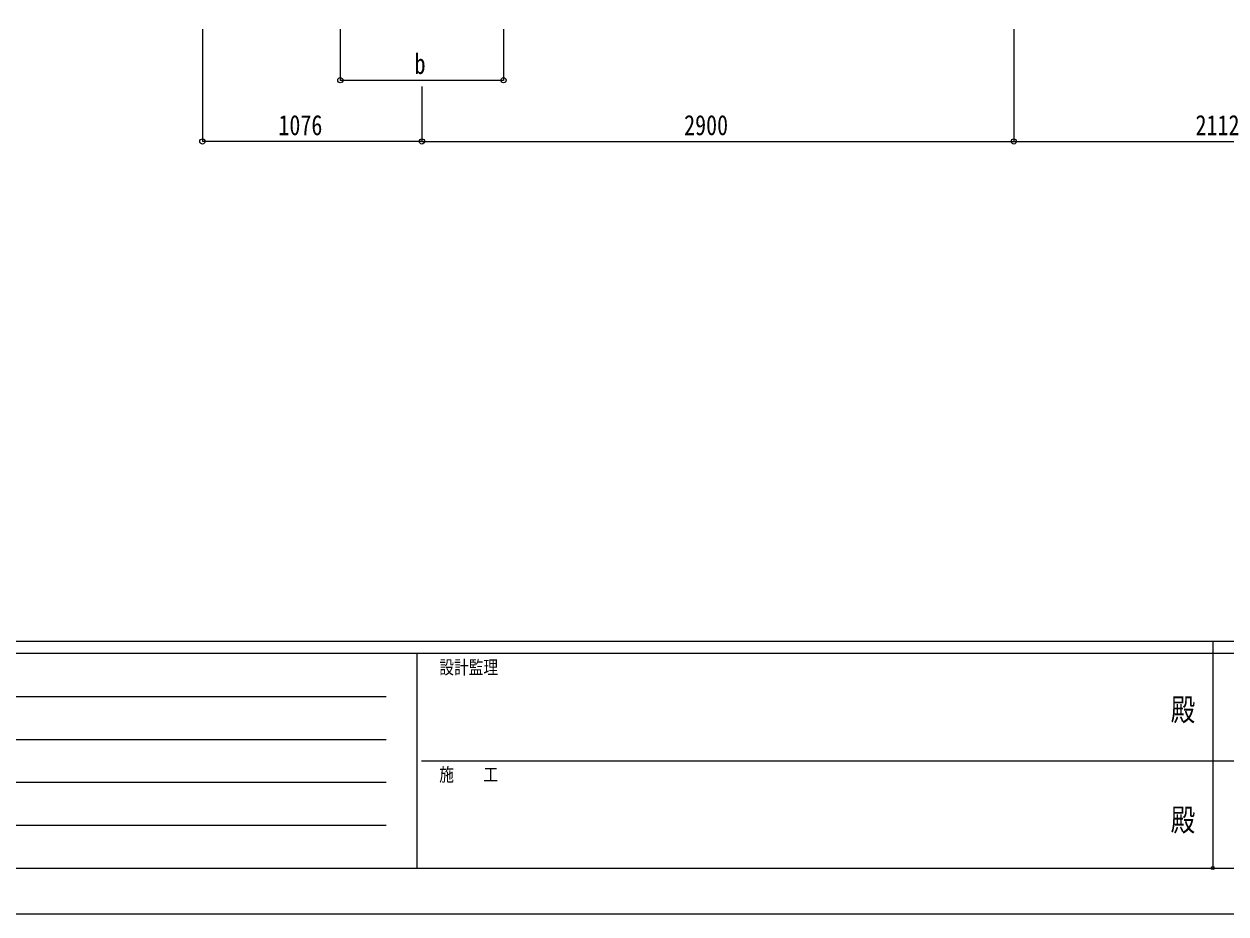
# Model space of a CAD drawing. Units: millimetres, scale not verified. Extents: x -12615 to 12615, y -8910 to 8910.
# Drawn here: x -5840 to 50, y -8910 to -4552 of the extents above; entities that cross this region are included whole.
import ezdxf
from ezdxf.enums import TextEntityAlignment as Align

# ---------------------------------------------------------------- set-up
doc = ezdxf.new("R2010")
doc.units = ezdxf.units.MM
doc.header["$LTSCALE"] = 30
doc.header["$PDMODE"] = 32
doc.header["$PDSIZE"] = 15
doc.layers.add('0-6_YKK_D', color=6, linetype='Continuous')
doc.layers.add('0-7_YKK_ZWAK', color=7, linetype='Continuous')
doc.styles.add('ＭＳ ゴシック', font='')
doc.styles.get('ＭＳ ゴシック').set_extended_font_data('MS Gothic')

msp = doc.modelspace()

# ---------------------------------------------------------------- linework, layer by layer
at = {"layer": '0-6_YKK_D'}
for p, q in [((-4965.77, -4576.88), (-4965.77, -5127.88)), ((-4289.97, -4576.88), (-4289.97, -4827.88)), ((-3489.97, -4576.88), (-3489.97, -4827.88)), ((-989.77, -4576.88), (-989.77, -5127.88)), ((-989.77, -4576.88), (-989.77, -5127.88)), ((-4289.97, -4826.88), (-3489.97, -4826.88)), ((-3889.77, -4857.88), (-3889.77, -5127.88)), ((-3889.77, -4857.88), (-3889.77, -5127.88)), ((-3889.77, -5126.88), (-4965.77, -5126.88)), ((-3889.77, -5126.88), (-989.77, -5126.88)), ((-989.77, -5126.88), (1122.23, -5126.88))]:
    msp.add_line(p, q, dxfattribs=at)
for centre in [(-4289.97, -4826.88), (-3489.97, -4826.88), (-4965.77, -5126.88), (-3889.77, -5126.88), (-3889.77, -5126.88), (-989.77, -5126.88), (-989.77, -5126.88)]:
    msp.add_circle(centre, 12.75, dxfattribs=at)
at = {"layer": '0-7_YKK_ZWAK'}
for p, q in [((11685.06, -7575), (-11714.94, -7575)), ((-14.94, -7575), (-14.94, -8685)), ((-3914.94, -7635), (-11714.94, -7635)), ((-3914.94, -7635), (-3914.94, -8685)), ((-14.94, -7635), (-3914.94, -7635)), ((3885.06, -7635), (-14.94, -7635)), ((-11587.44, -7845), (-4064.94, -7845)), ((-11587.44, -8055), (-4064.94, -8055)), ((-3892.44, -8160), (-14.94, -8160)), ((-14.94, -8160), (3885.06, -8160)), ((-11587.44, -8265), (-4064.94, -8265)), ((-11587.44, -8475), (-4064.94, -8475)), ((-11714.94, -8685), (-3914.94, -8685)), ((-3914.94, -8685), (-14.94, -8685)), ((-14.94, -8685), (3885.06, -8685))]:
    msp.add_line(p, q, dxfattribs=at)
msp.add_lwpolyline([(-12615, -8910), (12615, -8910), (12615, 8910), (-12615, 8910)], close=True, dxfattribs=at)
msp.add_point((-14.94, -8685), dxfattribs=at)

# ---------------------------------------------------------------- texts
at = {"layer": '0-6_YKK_D', "style": 'ＭＳ ゴシック', "width": 0.8}
for s, p in [('b', (-3925.97, -4825.88)), ('1076', (-4593.37, -5125.88)), ('2900', (-2605.37, -5125.88)), ('2112', (-99.37, -5125.88))]:
    msp.add_text(s, height=98.97, dxfattribs=at).set_placement(p, align=Align.BOTTOM_LEFT)
at = {"layer": '0-7_YKK_ZWAK', "style": 'ＭＳ ゴシック', "width": 0.8}
for s, height, p in [('設計監理', 65.98, (-3804.94, -7755)), ('殿', 110, (-221, -7997.5)), ('施\u3000\u3000工', 65.98, (-3804.94, -8280)), ('殿', 110, (-221, -8537.5))]:
    msp.add_text(s, height=height, dxfattribs=at).set_placement(p, align=Align.BOTTOM_LEFT)

doc.saveas('drawing.dxf')
